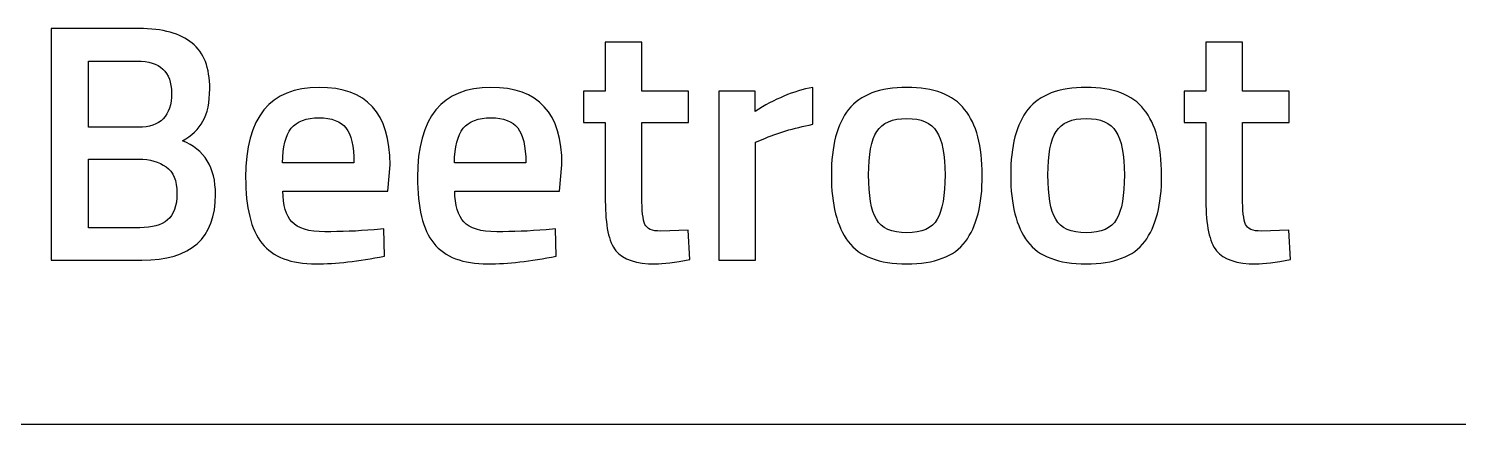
# Model space of a CAD drawing. Extents: x 100 to 384, y 603 to 745.
# Drawn here: x 139.8 to 209.2, y 603.1 to 622.3 of the extents above; entities that cross this region are included whole.
import ezdxf

# ---------------------------------------------------------------- set-up
doc = ezdxf.new("R2010")
doc.units = 0
doc.layers.add('Layer_1', color=7, linetype='CONTINUOUS')

msp = doc.modelspace()

# ---------------------------------------------------------------- linework, layer by layer
at = {"layer": 'Layer_1', "color": 7}
for points in [[(140.860851, 622.299509), (140.860851, 611.036323), (145.267101, 611.036323)], [(145.135267, 622.299509), (140.860851, 622.299509)], [(167.793463, 621.641795), (167.793463, 619.257027), (166.740245, 619.257027), (166.740245, 617.729196), (167.793463, 617.729196), (167.793463, 613.913278)], [(169.568858, 614.11108), (169.568858, 617.729244), (171.837901, 617.729244), (171.837901, 619.257078), (169.568858, 619.257078), (169.568858, 621.641846), (167.793463, 621.641795)], [(196.977546, 621.641795), (196.977546, 619.257027), (195.925791, 619.257027), (195.925791, 617.729196), (196.977546, 617.729196), (196.977546, 613.913278)], [(198.754413, 614.11108), (198.754413, 617.729244), (201.023456, 617.729244), (201.023456, 619.257078), (198.754413, 619.257078), (198.754413, 621.641846), (196.977546, 621.641795)], [(142.686043, 620.720408), (145.03712, 620.720408)], [(145.10304, 617.497747), (142.686043, 617.497747), (142.686043, 620.720408)], [(175.076668, 618.271183), (175.076668, 619.25849), (173.301284, 619.25849), (173.301284, 611.036323), (175.094249, 611.036323), (175.094249, 616.775579), (175.456063, 616.923519)], [(177.873058, 617.645687), (177.873058, 619.438671)], [(142.686043, 615.952355), (145.135267, 615.952355)], [(145.168957, 612.615441), (142.686043, 612.615441), (142.686043, 615.952355)], [(155.576667, 615.772162), (152.107917, 615.772162)], [(152.124004, 614.390825), (157.220195, 614.390825), (157.335905, 615.674021)], [(163.929209, 615.772162), (160.460459, 615.772162)], [(160.476545, 614.390825), (165.574205, 614.390825), (165.688469, 615.674021)], [(157.056163, 611.234076), (157.023904, 612.56562), (156.562483, 612.515815)], [(165.408704, 611.234076), (165.376446, 612.56562), (164.916485, 612.515815)], [(171.903815, 611.070026), (171.821781, 612.499714), (170.472657, 612.451412)], [(201.089367, 611.070026), (201.007332, 612.499714), (199.658211, 612.451412)], [(225.144811, 603.050423), (116.804781, 603.050423)]]:
    msp.add_lwpolyline(points, dxfattribs=at)
for points in [[(153.883267, 619.438677)], [(162.235837, 619.438677)], [(182.443371, 619.438671)], [(191.157727, 619.438671)], [(153.88331, 617.959176)], [(162.235851, 617.959176)], [(182.443371, 617.925501)], [(191.157727, 617.925501)]]:
    msp.add_lwpolyline(points, close=True, dxfattribs=at)
for points in [[(147.717785, 621.591987), (147.147795, 622.063335), (146.286224, 622.299509), (145.135267, 622.299509)], [(148.571787, 619.372746), (148.571787, 620.392175), (148.287793, 621.131601), (147.717785, 621.591987)], [(145.03712, 620.720408), (146.155198, 620.720408), (146.714369, 620.200227), (146.714369, 619.158883)], [(146.714369, 619.158883), (146.714369, 618.05177), (146.177271, 617.497747), (145.10304, 617.497747)], [(148.243663, 617.795113), (148.462894, 618.178768), (148.571787, 618.704099), (148.571787, 619.372746)], [(153.88331, 619.438671), (151.504648, 619.438663), (150.314953, 617.980408), (150.314953, 615.06464)], [(157.335905, 615.674021), (157.335905, 618.184219), (156.185189, 619.438669), (153.883267, 619.438677)], [(162.235851, 619.438671), (159.857189, 619.438663), (158.667494, 617.980408), (158.667494, 615.06464)], [(165.688469, 615.674021), (165.688469, 618.184219), (164.537759, 619.438669), (162.235837, 619.438677)], [(177.873058, 619.438671), (176.941327, 619.263292), (176.008399, 618.874072), (175.076668, 618.271183)], [(182.443371, 619.438671), (181.127999, 619.438663), (180.184768, 619.081829), (179.614752, 618.36933)], [(185.254407, 618.36933), (184.695358, 619.081829), (183.758757, 619.438671), (182.443371, 619.438671)], [(191.157727, 619.438671), (189.842338, 619.438663), (188.899101, 619.081829), (188.329107, 618.36933)], [(193.968763, 618.36933), (193.409728, 619.081829), (192.473113, 619.438671), (191.157727, 619.438671)], [(179.614752, 618.36933), (179.055726, 617.656827), (178.776867, 616.589257), (178.776867, 615.164255)], [(186.109872, 615.164255), (186.109872, 616.589257), (185.824372, 617.656827), (185.254407, 618.36933)], [(188.329107, 618.36933), (187.770064, 617.656827), (187.491223, 616.589257), (187.491223, 615.164255)], [(194.824227, 615.164255), (194.824227, 616.589257), (194.53877, 617.656827), (193.968763, 618.36933)], [(147.240247, 616.840033), (147.700627, 617.092146), (148.035387, 617.411458), (148.243663, 617.795113)], [(152.534188, 617.449408), (152.819189, 617.78922), (153.269459, 617.959176), (153.88331, 617.959176)], [(153.88331, 617.959176), (154.497141, 617.959176), (154.930499, 617.79437), (155.182626, 617.465526)], [(160.88819, 617.449408), (161.173191, 617.78922), (161.621997, 617.959176), (162.235851, 617.959176)], [(162.235851, 617.959176), (162.849702, 617.959176), (163.283054, 617.79437), (163.535165, 617.465526)], [(180.979994, 617.301479), (181.254019, 617.718013), (181.741836, 617.925501), (182.443371, 617.925501)], [(182.443371, 617.925501), (183.144906, 617.925501), (183.627544, 617.718005), (183.890639, 617.301479)], [(189.694349, 617.301479), (189.968374, 617.718013), (190.456191, 617.925501), (191.157727, 617.925501)], [(191.157727, 617.925501), (191.859262, 617.925501), (192.341917, 617.718005), (192.604992, 617.301479)], [(152.107917, 615.772162), (152.118972, 616.550437), (152.260166, 617.109599), (152.534188, 617.449408)], [(155.182626, 617.465526), (155.44571, 617.14764), (155.576667, 616.583316), (155.576667, 615.772162)], [(160.460459, 615.772162), (160.471514, 616.550437), (160.614153, 617.109599), (160.88819, 617.449408)], [(163.535165, 617.465526), (163.798248, 617.14764), (163.929209, 616.583316), (163.929209, 615.772162)], [(175.456063, 616.923519), (176.124719, 617.219478), (176.930368, 617.459335), (177.873058, 617.645687)], [(180.58595, 615.180382), (180.58595, 616.177882), (180.71691, 616.884936), (180.979994, 617.301479)], [(183.890639, 617.301479), (184.164664, 616.884936), (184.30079, 616.177882), (184.30079, 615.180382)], [(189.300305, 615.180382), (189.300305, 616.177882), (189.431266, 616.884936), (189.694349, 617.301479)], [(192.604992, 617.301479), (192.879045, 616.884936), (193.015145, 616.177882), (193.015145, 615.180382)], [(148.851575, 614.226756), (148.851575, 615.553101), (148.314464, 616.423499), (147.240247, 616.840033)], [(145.135267, 615.952355), (145.661414, 615.952355), (146.09994, 615.826525), (146.45069, 615.574423)], [(146.45069, 615.574423), (146.801475, 615.33328), (146.978039, 614.906535), (146.978039, 614.29269)], [(150.314953, 615.06464), (150.314953, 613.595795), (150.578348, 612.526754), (151.104501, 611.858098)], [(158.667494, 615.06464), (158.667494, 613.595795), (158.930861, 612.526754), (159.457042, 611.858098)], [(178.776867, 615.164255), (178.776867, 613.739256), (179.050581, 612.665062), (179.598643, 611.941595)], [(180.963876, 613.025595), (180.711763, 613.464058), (180.58595, 614.182881), (180.58595, 615.180382)], [(184.30079, 615.180382), (184.30079, 614.182881), (184.174988, 613.464058), (183.922858, 613.025595)], [(185.288097, 611.941595), (185.836167, 612.665062), (186.109872, 613.739256), (186.109872, 615.164255)], [(187.491223, 615.164255), (187.491223, 613.739256), (187.764908, 612.665062), (188.312998, 611.941595)], [(189.678231, 613.025595), (189.426118, 613.464058), (189.300305, 614.182881), (189.300305, 615.180382)], [(193.015145, 615.180382), (193.015145, 614.182881), (192.889344, 613.464058), (192.637213, 613.025595)], [(194.002452, 611.941595), (194.550537, 612.665062), (194.824227, 613.739256), (194.824227, 615.164255)], [(145.267101, 611.036323), (147.656707, 611.036323), (148.851575, 612.100213), (148.851575, 614.226756)], [(146.978039, 614.29269), (146.978039, 613.678844), (146.823523, 613.245487), (146.51661, 612.993368)], [(152.567847, 612.895221), (152.283229, 613.213101), (152.135337, 613.711205), (152.124004, 614.390825)], [(160.920388, 612.895221), (160.63577, 613.213101), (160.487878, 613.711205), (160.476545, 614.390825)], [(167.793463, 613.913278), (167.793471, 612.729434), (167.963428, 611.923785), (168.303231, 611.496283)], [(169.716798, 612.779539), (169.618153, 612.99877), (169.568858, 613.442426), (169.568858, 614.11108)], [(196.977546, 613.913278), (196.977546, 612.729434), (197.147483, 611.923785), (197.487312, 611.496283)], [(198.902353, 612.779539), (198.803707, 612.99877), (198.754413, 613.442426), (198.754413, 614.11108)], [(146.51661, 612.993368), (146.220636, 612.741283), (145.771829, 612.615441), (145.168957, 612.615441)], [(154.163066, 612.417679), (153.384786, 612.417679), (152.852848, 612.577327), (152.567847, 612.895221)], [(162.515608, 612.417679), (161.737325, 612.417679), (161.205386, 612.577327), (160.920388, 612.895221)], [(182.443371, 612.36788), (181.708948, 612.36788), (181.215989, 612.58714), (180.963876, 613.025595)], [(183.922858, 613.025595), (183.670744, 612.587137), (183.177808, 612.36788), (182.443371, 612.36788)], [(191.157727, 612.36788), (190.423304, 612.36788), (189.930342, 612.58714), (189.678231, 613.025595)], [(192.637213, 613.025595), (192.385128, 612.587137), (191.892141, 612.36788), (191.157727, 612.36788)], [(156.562483, 612.515815), (155.740354, 612.450051), (154.941327, 612.417679), (154.163066, 612.417679)], [(164.916485, 612.515815), (164.094358, 612.450051), (163.293868, 612.417679), (162.515608, 612.417679)], [(170.472657, 612.451412), (170.067059, 612.451412), (169.815447, 612.56029), (169.716798, 612.779539)], [(199.658211, 612.451412), (199.252633, 612.451412), (199.001001, 612.56029), (198.902353, 612.779539)], [(151.104501, 611.858098), (151.641612, 611.18945), (152.51864, 610.856152), (153.735358, 610.856152)], [(159.457042, 611.858098), (159.994154, 611.18945), (160.871173, 610.856152), (162.0879, 610.856152)], [(168.303231, 611.496283), (168.654013, 611.068785), (169.294844, 610.856152), (170.226575, 610.856152)], [(179.598643, 611.941595), (180.146727, 611.21814), (181.095117, 610.856152), (182.443371, 610.856152)], [(182.443371, 610.856152), (183.791639, 610.856152), (184.740007, 611.21814), (185.288097, 611.941595)], [(188.312998, 611.941595), (188.861068, 611.21814), (189.80945, 610.856152), (191.157727, 610.856152)], [(191.157727, 610.856152), (192.505992, 610.856152), (193.454382, 611.21814), (194.002452, 611.941595)], [(197.487312, 611.496283), (197.838074, 611.068785), (198.480373, 610.856152), (199.412121, 610.856152)], [(153.735358, 610.856152), (154.699994, 610.856152), (155.806557, 610.981954), (157.056163, 611.234076)], [(162.0879, 610.856152), (163.052532, 610.856152), (164.159099, 610.981954), (165.408704, 611.234076)], [(170.226575, 610.856152), (170.610216, 610.856152), (171.169379, 610.927472), (171.903815, 611.070026)], [(199.412121, 610.856152), (199.795759, 610.856152), (200.354944, 610.927472), (201.089367, 611.070026)]]:
    msp.add_open_spline(points, degree=3, dxfattribs=at)

doc.saveas('drawing.dxf')
